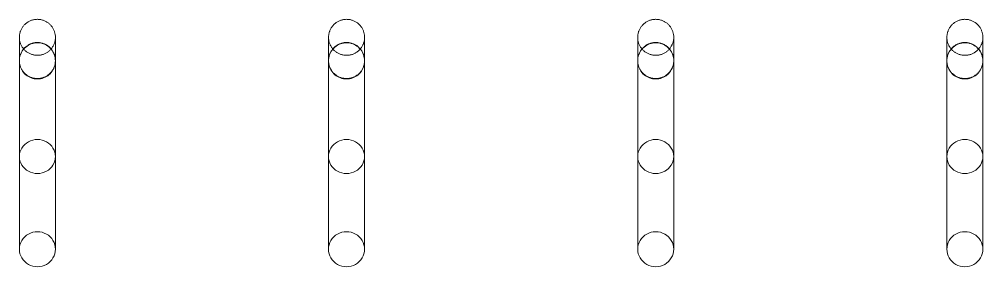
# Model space of a CAD drawing. Header units: millimetres. Extents: x -32954 to 151739, y -65671 to 56243.
# Drawn here: x -7829.8 to -7669.2, y -451.1 to -409.9 of the extents above; entities that cross this region are included whole.
import ezdxf

# ---------------------------------------------------------------- set-up
doc = ezdxf.new("R2010")
doc.units = ezdxf.units.MM
doc.layers.add('M-EQPM', color=7, linetype='Continuous', lineweight=9)

# ---------------------------------------------------------------- blocks, each defined once
blk = doc.blocks.new('М90_Вешалка гардеробная - М90_2_Вешалка гардеробная 38 крючков-8001155-О_ТХ_01')
at = {"layer": 'M-EQPM'}
for p, q in [((694.57, -56.17), (694.57, -58.45)), ((700.57, -58.45), (700.57, -56.17)), ((746.05, -56.17), (746.05, -58.45)), ((752.05, -58.45), (752.05, -56.17)), ((797.54, -56.17), (797.54, -58.45)), ((803.54, -58.45), (803.54, -56.17)), ((849.03, -56.17), (849.03, -58.45)), ((855.03, -58.45), (855.03, -56.17))]:
    blk.add_line(p, q, dxfattribs=at)
at = {"layer": 'M-EQPM', "flags": 128}
for points in [[(694.57, -23.16), (694.57, -23.04), (694.58, -22.92), (694.59, -22.8), (694.61, -22.69), (694.63, -22.57), (694.65, -22.45), (694.68, -22.33), (694.72, -22.22), (694.76, -22.11), (694.8, -22), (694.85, -21.89), (694.91, -21.78), (694.96, -21.67), (695.03, -21.57), (695.09, -21.47), (695.16, -21.37), (695.23, -21.28), (695.31, -21.19), (695.39, -21.1), (695.48, -21.01), (695.57, -20.93), (695.66, -20.85), (695.75, -20.78), (695.85, -20.71), (695.95, -20.64), (696.05, -20.58), (696.15, -20.52), (696.26, -20.46), (696.37, -20.41), (696.48, -20.37), (696.59, -20.33), (696.71, -20.29), (696.82, -20.26), (696.94, -20.23), (697.06, -20.21), (697.18, -20.19), (697.3, -20.18), (697.42, -20.17), (697.54, -20.16), (697.57, -20.16)], [(697.57, -20.16), (697.69, -20.17), (697.81, -20.17), (697.93, -20.19), (698.05, -20.2), (698.16, -20.22), (698.28, -20.25), (698.4, -20.28), (698.51, -20.32), (698.62, -20.36), (698.74, -20.4), (698.85, -20.45), (698.95, -20.5), (699.06, -20.56), (699.16, -20.62), (699.26, -20.69), (699.36, -20.76), (699.45, -20.83), (699.55, -20.91), (699.63, -20.99), (699.72, -21.07), (699.8, -21.16), (699.88, -21.25), (699.95, -21.35), (700.03, -21.44), (700.09, -21.54), (700.15, -21.65), (700.21, -21.75), (700.27, -21.86), (700.32, -21.97), (700.36, -22.08), (700.4, -22.19), (700.44, -22.3), (700.47, -22.42), (700.5, -22.54), (700.52, -22.65), (700.54, -22.77), (700.56, -22.89), (700.56, -23.01), (700.57, -23.13), (700.57, -23.16)], [(746.05, -23.16), (746.06, -23.04), (746.06, -22.92), (746.08, -22.8), (746.09, -22.69), (746.11, -22.57), (746.14, -22.45), (746.17, -22.33), (746.21, -22.22), (746.25, -22.11), (746.29, -22), (746.34, -21.89), (746.39, -21.78), (746.45, -21.67), (746.51, -21.57), (746.58, -21.47), (746.65, -21.37), (746.72, -21.28), (746.8, -21.19), (746.88, -21.1), (746.96, -21.01), (747.05, -20.93), (747.14, -20.85), (747.24, -20.78), (747.33, -20.71), (747.43, -20.64), (747.54, -20.58), (747.64, -20.52), (747.75, -20.46), (747.86, -20.41), (747.97, -20.37), (748.08, -20.33), (748.19, -20.29), (748.31, -20.26), (748.43, -20.23), (748.54, -20.21), (748.66, -20.19), (748.78, -20.18), (748.9, -20.17), (749.02, -20.16), (749.05, -20.16)], [(749.05, -20.16), (749.17, -20.17), (749.29, -20.17), (749.41, -20.19), (749.53, -20.2), (749.65, -20.22), (749.77, -20.25), (749.88, -20.28), (750, -20.32), (750.11, -20.36), (750.22, -20.4), (750.33, -20.45), (750.44, -20.5), (750.54, -20.56), (750.65, -20.62), (750.75, -20.69), (750.85, -20.76), (750.94, -20.83), (751.03, -20.91), (751.12, -20.99), (751.21, -21.07), (751.29, -21.16), (751.37, -21.25), (751.44, -21.35), (751.51, -21.44), (751.58, -21.54), (751.64, -21.65), (751.7, -21.75), (751.75, -21.86), (751.8, -21.97), (751.85, -22.08), (751.89, -22.19), (751.93, -22.3), (751.96, -22.42), (751.99, -22.54), (752.01, -22.65), (752.03, -22.77), (752.04, -22.89), (752.05, -23.01), (752.05, -23.13), (752.05, -23.16)], [(797.54, -23.16), (797.54, -23.04), (797.55, -22.92), (797.56, -22.8), (797.58, -22.69), (797.6, -22.57), (797.63, -22.45), (797.66, -22.33), (797.69, -22.22), (797.73, -22.11), (797.78, -22), (797.83, -21.89), (797.88, -21.78), (797.94, -21.67), (798, -21.57), (798.06, -21.47), (798.13, -21.37), (798.21, -21.28), (798.29, -21.19), (798.37, -21.1), (798.45, -21.01), (798.54, -20.93), (798.63, -20.85), (798.72, -20.78), (798.82, -20.71), (798.92, -20.64), (799.02, -20.58), (799.13, -20.52), (799.23, -20.46), (799.34, -20.41), (799.45, -20.37), (799.57, -20.33), (799.68, -20.29), (799.8, -20.26), (799.91, -20.23), (800.03, -20.21), (800.15, -20.19), (800.27, -20.18), (800.39, -20.17), (800.51, -20.16), (800.54, -20.16)], [(800.54, -20.16), (800.66, -20.17), (800.78, -20.17), (800.9, -20.19), (801.02, -20.2), (801.14, -20.22), (801.25, -20.25), (801.37, -20.28), (801.48, -20.32), (801.6, -20.36), (801.71, -20.4), (801.82, -20.45), (801.93, -20.5), (802.03, -20.56), (802.13, -20.62), (802.23, -20.69), (802.33, -20.76), (802.43, -20.83), (802.52, -20.91), (802.61, -20.99), (802.69, -21.07), (802.77, -21.16), (802.85, -21.25), (802.93, -21.35), (803, -21.44), (803.06, -21.54), (803.13, -21.65), (803.19, -21.75), (803.24, -21.86), (803.29, -21.97), (803.34, -22.08), (803.38, -22.19), (803.41, -22.3), (803.45, -22.42), (803.47, -22.54), (803.5, -22.65), (803.51, -22.77), (803.53, -22.89), (803.54, -23.01), (803.54, -23.13), (803.54, -23.16)], [(849.03, -23.16), (849.03, -23.04), (849.04, -22.92), (849.05, -22.8), (849.07, -22.69), (849.09, -22.57), (849.11, -22.45), (849.14, -22.33), (849.18, -22.22), (849.22, -22.11), (849.26, -22), (849.31, -21.89), (849.37, -21.78), (849.42, -21.67), (849.49, -21.57), (849.55, -21.47), (849.62, -21.37), (849.69, -21.28), (849.77, -21.19), (849.85, -21.1), (849.94, -21.01), (850.02, -20.93), (850.12, -20.85), (850.21, -20.78), (850.31, -20.71), (850.41, -20.64), (850.51, -20.58), (850.61, -20.52), (850.72, -20.46), (850.83, -20.41), (850.94, -20.37), (851.05, -20.33), (851.17, -20.29), (851.28, -20.26), (851.4, -20.23), (851.52, -20.21), (851.64, -20.19), (851.76, -20.18), (851.87, -20.17), (851.99, -20.16), (852.03, -20.16)], [(852.03, -20.16), (852.15, -20.17), (852.27, -20.17), (852.39, -20.19), (852.5, -20.2), (852.62, -20.22), (852.74, -20.25), (852.86, -20.28), (852.97, -20.32), (853.08, -20.36), (853.2, -20.4), (853.3, -20.45), (853.41, -20.5), (853.52, -20.56), (853.62, -20.62), (853.72, -20.69), (853.82, -20.76), (853.91, -20.83), (854.01, -20.91), (854.09, -20.99), (854.18, -21.07), (854.26, -21.16), (854.34, -21.25), (854.41, -21.35), (854.48, -21.44), (854.55, -21.54), (854.61, -21.65), (854.67, -21.75), (854.73, -21.86), (854.78, -21.97), (854.82, -22.08), (854.86, -22.19), (854.9, -22.3), (854.93, -22.42), (854.96, -22.54), (854.98, -22.65), (855, -22.77), (855.01, -22.89), (855.02, -23.01), (855.03, -23.13), (855.03, -23.16)], [(697.57, -26.16), (697.45, -26.16), (697.33, -26.15), (697.21, -26.14), (697.09, -26.13), (696.97, -26.1), (696.85, -26.08), (696.74, -26.05), (696.62, -26.01), (696.51, -25.97), (696.4, -25.93), (696.29, -25.88), (696.18, -25.82), (696.08, -25.77), (695.97, -25.71), (695.87, -25.64), (695.78, -25.57), (695.68, -25.5), (695.59, -25.42), (695.5, -25.34), (695.42, -25.25), (695.33, -25.17), (695.26, -25.08), (695.18, -24.98), (695.11, -24.88), (695.04, -24.78), (694.98, -24.68), (694.92, -24.58), (694.87, -24.47), (694.82, -24.36), (694.77, -24.25), (694.73, -24.14), (694.69, -24.02), (694.66, -23.91), (694.63, -23.79), (694.61, -23.67), (694.59, -23.56), (694.58, -23.44), (694.57, -23.32), (694.57, -23.2), (694.57, -23.16)], [(694.57, -27.08), (694.57, -25.27), (694.57, -24.01), (694.57, -23.32), (694.57, -23.16)], [(694.57, -23.16), (694.57, -23.44), (694.57, -24.29), (694.57, -25.69), (694.57, -27.64), (694.57, -30.15), (694.57, -33.21), (694.57, -36.82), (694.57, -40.96), (694.57, -43.01)], [(694.57, -27.02), (694.57, -26.9), (694.58, -26.79), (694.59, -26.67), (694.61, -26.55), (694.63, -26.43), (694.65, -26.31), (694.68, -26.2), (694.72, -26.08), (694.76, -25.97), (694.8, -25.86), (694.85, -25.75), (694.91, -25.64), (694.96, -25.53), (695.03, -25.43), (695.09, -25.33), (695.16, -25.23), (695.23, -25.14), (695.31, -25.05), (695.39, -24.96), (695.48, -24.87), (695.57, -24.79), (695.66, -24.71), (695.75, -24.64), (695.85, -24.57), (695.95, -24.5), (696.05, -24.44), (696.15, -24.38), (696.26, -24.32), (696.37, -24.27), (696.48, -24.23), (696.59, -24.19), (696.71, -24.15), (696.82, -24.12), (696.94, -24.09), (697.06, -24.07), (697.18, -24.05), (697.3, -24.04), (697.42, -24.03), (697.54, -24.03), (697.57, -24.02)], [(700.57, -23.16), (700.57, -23.28), (700.56, -23.4), (700.55, -23.52), (700.53, -23.64), (700.51, -23.76), (700.48, -23.88), (700.45, -23.99), (700.42, -24.11), (700.38, -24.22), (700.33, -24.33), (700.28, -24.44), (700.23, -24.55), (700.17, -24.65), (700.11, -24.76), (700.04, -24.86), (699.97, -24.96), (699.9, -25.05), (699.82, -25.14), (699.74, -25.23), (699.66, -25.32), (699.57, -25.4), (699.48, -25.48), (699.39, -25.55), (699.29, -25.62), (699.19, -25.69), (699.09, -25.75), (698.98, -25.81), (698.87, -25.86), (698.77, -25.91), (698.65, -25.96), (698.54, -26), (698.43, -26.04), (698.31, -26.07), (698.2, -26.1), (698.08, -26.12), (697.96, -26.14), (697.84, -26.15), (697.72, -26.16), (697.6, -26.16), (697.57, -26.16)], [(697.57, -24.02), (697.69, -24.03), (697.81, -24.03), (697.93, -24.05), (698.05, -24.06), (698.16, -24.08), (698.28, -24.11), (698.4, -24.14), (698.51, -24.18), (698.62, -24.22), (698.74, -24.26), (698.85, -24.31), (698.95, -24.36), (699.06, -24.42), (699.16, -24.48), (699.26, -24.55), (699.36, -24.62), (699.45, -24.69), (699.55, -24.77), (699.63, -24.85), (699.72, -24.93), (699.8, -25.02), (699.88, -25.11), (699.95, -25.21), (700.03, -25.3), (700.09, -25.4), (700.15, -25.51), (700.21, -25.61), (700.27, -25.72), (700.32, -25.83), (700.36, -25.94), (700.4, -26.05), (700.44, -26.16), (700.47, -26.28), (700.5, -26.4), (700.52, -26.52), (700.54, -26.63), (700.56, -26.75), (700.56, -26.87), (700.57, -26.99), (700.57, -27.02)], [(700.57, -43.01), (700.57, -38.62), (700.57, -34.77), (700.57, -31.47), (700.57, -28.71), (700.57, -26.5), (700.57, -24.85), (700.57, -23.75), (700.57, -23.22), (700.57, -23.16)], [(700.57, -23.16), (700.57, -23.44), (700.57, -24.29), (700.57, -25.69), (700.57, -27.08)], [(749.05, -26.16), (748.93, -26.16), (748.81, -26.15), (748.69, -26.14), (748.58, -26.13), (748.46, -26.1), (748.34, -26.08), (748.22, -26.05), (748.11, -26.01), (748, -25.97), (747.89, -25.93), (747.78, -25.88), (747.67, -25.82), (747.56, -25.77), (747.46, -25.71), (747.36, -25.64), (747.26, -25.57), (747.17, -25.5), (747.08, -25.42), (746.99, -25.34), (746.9, -25.25), (746.82, -25.17), (746.74, -25.08), (746.67, -24.98), (746.6, -24.88), (746.53, -24.78), (746.47, -24.68), (746.41, -24.58), (746.35, -24.47), (746.3, -24.36), (746.26, -24.25), (746.22, -24.14), (746.18, -24.02), (746.15, -23.91), (746.12, -23.79), (746.1, -23.67), (746.08, -23.56), (746.07, -23.44), (746.06, -23.32), (746.05, -23.2), (746.05, -23.16)], [(746.05, -27.08), (746.05, -25.27), (746.05, -24.01), (746.05, -23.32), (746.05, -23.16)], [(746.05, -23.16), (746.05, -23.44), (746.05, -24.29), (746.05, -25.69), (746.05, -27.64), (746.05, -30.15), (746.05, -33.21), (746.05, -36.82), (746.05, -40.96), (746.05, -43.01)], [(746.05, -27.02), (746.06, -26.9), (746.06, -26.79), (746.08, -26.67), (746.09, -26.55), (746.11, -26.43), (746.14, -26.31), (746.17, -26.2), (746.21, -26.08), (746.25, -25.97), (746.29, -25.86), (746.34, -25.75), (746.39, -25.64), (746.45, -25.53), (746.51, -25.43), (746.58, -25.33), (746.65, -25.23), (746.72, -25.14), (746.8, -25.05), (746.88, -24.96), (746.96, -24.87), (747.05, -24.79), (747.14, -24.71), (747.24, -24.64), (747.33, -24.57), (747.43, -24.5), (747.54, -24.44), (747.64, -24.38), (747.75, -24.32), (747.86, -24.27), (747.97, -24.23), (748.08, -24.19), (748.19, -24.15), (748.31, -24.12), (748.43, -24.09), (748.54, -24.07), (748.66, -24.05), (748.78, -24.04), (748.9, -24.03), (749.02, -24.03), (749.05, -24.02)], [(752.05, -23.16), (752.05, -23.28), (752.04, -23.4), (752.03, -23.52), (752.02, -23.64), (751.99, -23.76), (751.97, -23.88), (751.94, -23.99), (751.9, -24.11), (751.86, -24.22), (751.82, -24.33), (751.77, -24.44), (751.72, -24.55), (751.66, -24.65), (751.6, -24.76), (751.53, -24.86), (751.46, -24.96), (751.39, -25.05), (751.31, -25.14), (751.23, -25.23), (751.14, -25.32), (751.06, -25.4), (750.97, -25.48), (750.87, -25.55), (750.77, -25.62), (750.67, -25.69), (750.57, -25.75), (750.47, -25.81), (750.36, -25.86), (750.25, -25.91), (750.14, -25.96), (750.03, -26), (749.91, -26.04), (749.8, -26.07), (749.68, -26.1), (749.56, -26.12), (749.45, -26.14), (749.33, -26.15), (749.21, -26.16), (749.09, -26.16), (749.05, -26.16)], [(749.05, -24.02), (749.17, -24.03), (749.29, -24.03), (749.41, -24.05), (749.53, -24.06), (749.65, -24.08), (749.77, -24.11), (749.88, -24.14), (750, -24.18), (750.11, -24.22), (750.22, -24.26), (750.33, -24.31), (750.44, -24.36), (750.54, -24.42), (750.65, -24.48), (750.75, -24.55), (750.85, -24.62), (750.94, -24.69), (751.03, -24.77), (751.12, -24.85), (751.21, -24.93), (751.29, -25.02), (751.37, -25.11), (751.44, -25.21), (751.51, -25.3), (751.58, -25.4), (751.64, -25.51), (751.7, -25.61), (751.75, -25.72), (751.8, -25.83), (751.85, -25.94), (751.89, -26.05), (751.93, -26.16), (751.96, -26.28), (751.99, -26.4), (752.01, -26.52), (752.03, -26.63), (752.04, -26.75), (752.05, -26.87), (752.05, -26.99), (752.05, -27.02)], [(752.05, -43.01), (752.05, -38.62), (752.05, -34.77), (752.05, -31.47), (752.05, -28.71), (752.05, -26.5), (752.05, -24.85), (752.05, -23.75), (752.05, -23.22), (752.05, -23.16)], [(752.05, -23.16), (752.05, -23.44), (752.05, -24.29), (752.05, -25.69), (752.05, -27.08)], [(800.54, -26.16), (800.42, -26.16), (800.3, -26.15), (800.18, -26.14), (800.06, -26.13), (799.94, -26.1), (799.83, -26.08), (799.71, -26.05), (799.6, -26.01), (799.48, -25.97), (799.37, -25.93), (799.26, -25.88), (799.16, -25.82), (799.05, -25.77), (798.95, -25.71), (798.85, -25.64), (798.75, -25.57), (798.65, -25.5), (798.56, -25.42), (798.47, -25.34), (798.39, -25.25), (798.31, -25.17), (798.23, -25.08), (798.15, -24.98), (798.08, -24.88), (798.02, -24.78), (797.95, -24.68), (797.89, -24.58), (797.84, -24.47), (797.79, -24.36), (797.74, -24.25), (797.7, -24.14), (797.67, -24.02), (797.63, -23.91), (797.61, -23.79), (797.58, -23.67), (797.57, -23.56), (797.55, -23.44), (797.54, -23.32), (797.54, -23.2), (797.54, -23.16)], [(797.54, -27.08), (797.54, -25.27), (797.54, -24.01), (797.54, -23.32), (797.54, -23.16)], [(797.54, -23.16), (797.54, -23.44), (797.54, -24.29), (797.54, -25.69), (797.54, -27.64), (797.54, -30.15), (797.54, -33.21), (797.54, -36.82), (797.54, -40.96), (797.54, -43.01)], [(797.54, -27.02), (797.54, -26.9), (797.55, -26.79), (797.56, -26.67), (797.58, -26.55), (797.6, -26.43), (797.63, -26.31), (797.66, -26.2), (797.69, -26.08), (797.73, -25.97), (797.78, -25.86), (797.83, -25.75), (797.88, -25.64), (797.94, -25.53), (798, -25.43), (798.06, -25.33), (798.13, -25.23), (798.21, -25.14), (798.29, -25.05), (798.37, -24.96), (798.45, -24.87), (798.54, -24.79), (798.63, -24.71), (798.72, -24.64), (798.82, -24.57), (798.92, -24.5), (799.02, -24.44), (799.13, -24.38), (799.23, -24.32), (799.34, -24.27), (799.45, -24.23), (799.57, -24.19), (799.68, -24.15), (799.8, -24.12), (799.91, -24.09), (800.03, -24.07), (800.15, -24.05), (800.27, -24.04), (800.39, -24.03), (800.51, -24.03), (800.54, -24.02)], [(803.54, -23.16), (803.54, -23.28), (803.53, -23.4), (803.52, -23.52), (803.5, -23.64), (803.48, -23.76), (803.45, -23.88), (803.42, -23.99), (803.39, -24.11), (803.35, -24.22), (803.3, -24.33), (803.25, -24.44), (803.2, -24.55), (803.14, -24.65), (803.08, -24.76), (803.02, -24.86), (802.95, -24.96), (802.87, -25.05), (802.8, -25.14), (802.72, -25.23), (802.63, -25.32), (802.54, -25.4), (802.45, -25.48), (802.36, -25.55), (802.26, -25.62), (802.16, -25.69), (802.06, -25.75), (801.95, -25.81), (801.85, -25.86), (801.74, -25.91), (801.63, -25.96), (801.51, -26), (801.4, -26.04), (801.29, -26.07), (801.17, -26.1), (801.05, -26.12), (800.93, -26.14), (800.81, -26.15), (800.69, -26.16), (800.57, -26.16), (800.54, -26.16)], [(800.54, -24.02), (800.66, -24.03), (800.78, -24.03), (800.9, -24.05), (801.02, -24.06), (801.14, -24.08), (801.25, -24.11), (801.37, -24.14), (801.48, -24.18), (801.6, -24.22), (801.71, -24.26), (801.82, -24.31), (801.93, -24.36), (802.03, -24.42), (802.13, -24.48), (802.23, -24.55), (802.33, -24.62), (802.43, -24.69), (802.52, -24.77), (802.61, -24.85), (802.69, -24.93), (802.77, -25.02), (802.85, -25.11), (802.93, -25.21), (803, -25.3), (803.06, -25.4), (803.13, -25.51), (803.19, -25.61), (803.24, -25.72), (803.29, -25.83), (803.34, -25.94), (803.38, -26.05), (803.41, -26.16), (803.45, -26.28), (803.47, -26.4), (803.5, -26.52), (803.51, -26.63), (803.53, -26.75), (803.54, -26.87), (803.54, -26.99), (803.54, -27.02)], [(803.54, -43.01), (803.54, -38.62), (803.54, -34.77), (803.54, -31.47), (803.54, -28.71), (803.54, -26.5), (803.54, -24.85), (803.54, -23.75), (803.54, -23.22), (803.54, -23.16)], [(803.54, -23.16), (803.54, -23.44), (803.54, -24.29), (803.54, -25.69), (803.54, -27.08)], [(852.03, -26.16), (851.91, -26.16), (851.79, -26.15), (851.67, -26.14), (851.55, -26.13), (851.43, -26.1), (851.31, -26.08), (851.2, -26.05), (851.08, -26.01), (850.97, -25.97), (850.86, -25.93), (850.75, -25.88), (850.64, -25.82), (850.54, -25.77), (850.43, -25.71), (850.33, -25.64), (850.24, -25.57), (850.14, -25.5), (850.05, -25.42), (849.96, -25.34), (849.87, -25.25), (849.79, -25.17), (849.71, -25.08), (849.64, -24.98), (849.57, -24.88), (849.5, -24.78), (849.44, -24.68), (849.38, -24.58), (849.33, -24.47), (849.28, -24.36), (849.23, -24.25), (849.19, -24.14), (849.15, -24.02), (849.12, -23.91), (849.09, -23.79), (849.07, -23.67), (849.05, -23.56), (849.04, -23.44), (849.03, -23.32), (849.03, -23.2), (849.03, -23.16)], [(849.03, -27.08), (849.03, -25.27), (849.03, -24.01), (849.03, -23.32), (849.03, -23.16)], [(849.03, -23.16), (849.03, -23.44), (849.03, -24.29), (849.03, -25.69), (849.03, -27.64), (849.03, -30.15), (849.03, -33.21), (849.03, -36.82), (849.03, -40.96), (849.03, -43.01)], [(849.03, -27.02), (849.03, -26.9), (849.04, -26.79), (849.05, -26.67), (849.07, -26.55), (849.09, -26.43), (849.11, -26.31), (849.14, -26.2), (849.18, -26.08), (849.22, -25.97), (849.26, -25.86), (849.31, -25.75), (849.37, -25.64), (849.42, -25.53), (849.49, -25.43), (849.55, -25.33), (849.62, -25.23), (849.69, -25.14), (849.77, -25.05), (849.85, -24.96), (849.94, -24.87), (850.02, -24.79), (850.12, -24.71), (850.21, -24.64), (850.31, -24.57), (850.41, -24.5), (850.51, -24.44), (850.61, -24.38), (850.72, -24.32), (850.83, -24.27), (850.94, -24.23), (851.05, -24.19), (851.17, -24.15), (851.28, -24.12), (851.4, -24.09), (851.52, -24.07), (851.64, -24.05), (851.76, -24.04), (851.87, -24.03), (851.99, -24.03), (852.03, -24.02)], [(855.03, -23.16), (855.02, -23.28), (855.02, -23.4), (855.01, -23.52), (854.99, -23.64), (854.97, -23.76), (854.94, -23.88), (854.91, -23.99), (854.87, -24.11), (854.83, -24.22), (854.79, -24.33), (854.74, -24.44), (854.69, -24.55), (854.63, -24.65), (854.57, -24.76), (854.5, -24.86), (854.43, -24.96), (854.36, -25.05), (854.28, -25.14), (854.2, -25.23), (854.12, -25.32), (854.03, -25.4), (853.94, -25.48), (853.84, -25.55), (853.75, -25.62), (853.65, -25.69), (853.55, -25.75), (853.44, -25.81), (853.33, -25.86), (853.23, -25.91), (853.11, -25.96), (853, -26), (852.89, -26.04), (852.77, -26.07), (852.65, -26.1), (852.54, -26.12), (852.42, -26.14), (852.3, -26.15), (852.18, -26.16), (852.06, -26.16), (852.03, -26.16)], [(852.03, -24.02), (852.15, -24.03), (852.27, -24.03), (852.39, -24.05), (852.5, -24.06), (852.62, -24.08), (852.74, -24.11), (852.86, -24.14), (852.97, -24.18), (853.08, -24.22), (853.2, -24.26), (853.3, -24.31), (853.41, -24.36), (853.52, -24.42), (853.62, -24.48), (853.72, -24.55), (853.82, -24.62), (853.91, -24.69), (854.01, -24.77), (854.09, -24.85), (854.18, -24.93), (854.26, -25.02), (854.34, -25.11), (854.41, -25.21), (854.48, -25.3), (854.55, -25.4), (854.61, -25.51), (854.67, -25.61), (854.73, -25.72), (854.78, -25.83), (854.82, -25.94), (854.86, -26.05), (854.9, -26.16), (854.93, -26.28), (854.96, -26.4), (854.98, -26.52), (855, -26.63), (855.01, -26.75), (855.02, -26.87), (855.03, -26.99), (855.03, -27.02)], [(855.03, -43.01), (855.03, -38.62), (855.03, -34.77), (855.03, -31.47), (855.03, -28.71), (855.03, -26.5), (855.03, -24.85), (855.03, -23.75), (855.03, -23.22), (855.03, -23.16)], [(855.03, -23.16), (855.03, -23.44), (855.03, -24.29), (855.03, -25.69), (855.03, -27.08)], [(697.57, -30.02), (697.45, -30.02), (697.33, -30.02), (697.21, -30), (697.09, -29.99), (696.97, -29.97), (696.85, -29.94), (696.74, -29.91), (696.62, -29.87), (696.51, -29.83), (696.4, -29.79), (696.29, -29.74), (696.18, -29.69), (696.08, -29.63), (695.97, -29.57), (695.87, -29.5), (695.78, -29.43), (695.68, -29.36), (695.59, -29.28), (695.5, -29.2), (695.42, -29.12), (695.33, -29.03), (695.26, -28.94), (695.18, -28.84), (695.11, -28.75), (695.04, -28.65), (694.98, -28.54), (694.92, -28.44), (694.87, -28.33), (694.82, -28.22), (694.77, -28.11), (694.73, -28), (694.69, -27.89), (694.66, -27.77), (694.63, -27.65), (694.61, -27.53), (694.59, -27.42), (694.58, -27.3), (694.57, -27.18), (694.57, -27.06), (694.57, -27.02)], [(694.57, -56.17), (694.57, -56.02), (694.57, -55.86), (694.57, -55.66), (694.57, -55.45), (694.57, -55.22), (694.57, -54.96), (694.57, -54.68), (694.57, -54.38), (694.57, -54.06), (694.57, -53.73), (694.57, -53.37), (694.57, -52.99), (694.57, -52.6), (694.57, -52.19), (694.57, -51.76), (694.57, -51.32), (694.57, -50.86), (694.57, -50.38), (694.57, -49.9), (694.57, -49.4), (694.57, -48.88), (694.57, -48.36), (694.57, -47.83), (694.57, -47.28), (694.57, -46.73), (694.57, -46.17), (694.57, -45.6), (694.57, -45.03), (694.57, -44.45), (694.57, -43.87), (694.57, -43.28), (694.57, -42.69), (694.57, -42.1), (694.57, -41.51), (694.57, -40.92), (694.57, -40.33), (694.57, -39.75), (694.57, -39.16), (694.57, -38.58), (694.57, -38.01), (694.57, -37.44), (694.57, -36.88), (694.57, -36.33), (694.57, -35.79), (694.57, -35.25), (694.57, -34.73), (694.57, -34.21), (694.57, -33.71), (694.57, -33.22), (694.57, -32.75), (694.57, -32.29), (694.57, -31.85), (694.57, -31.42), (694.57, -31.01), (694.57, -30.61), (694.57, -30.23), (694.57, -29.88), (694.57, -29.54), (694.57, -29.22), (694.57, -28.92), (694.57, -28.64), (694.57, -28.38), (694.57, -28.14), (694.57, -27.93), (694.57, -27.74), (694.57, -27.57), (694.57, -27.42), (694.57, -27.3), (694.57, -27.19), (694.57, -27.12), (694.57, -27.06), (694.57, -27.03), (694.57, -27.02)], [(694.57, -27.02), (694.57, -27.04), (694.57, -27.07), (694.57, -27.08)], [(700.57, -27.02), (700.57, -27.14), (700.56, -27.26), (700.55, -27.38), (700.53, -27.5), (700.51, -27.62), (700.48, -27.74), (700.45, -27.85), (700.42, -27.97), (700.38, -28.08), (700.33, -28.19), (700.28, -28.3), (700.23, -28.41), (700.17, -28.52), (700.11, -28.62), (700.04, -28.72), (699.97, -28.82), (699.9, -28.91), (699.82, -29), (699.74, -29.09), (699.66, -29.18), (699.57, -29.26), (699.48, -29.34), (699.39, -29.41), (699.29, -29.48), (699.19, -29.55), (699.09, -29.61), (698.98, -29.67), (698.87, -29.73), (698.77, -29.78), (698.65, -29.82), (698.54, -29.86), (698.43, -29.9), (698.31, -29.93), (698.2, -29.96), (698.08, -29.98), (697.96, -30), (697.84, -30.01), (697.72, -30.02), (697.6, -30.02), (697.57, -30.02)], [(700.57, -27.02), (700.57, -27.04), (700.57, -27.07), (700.57, -27.13), (700.57, -27.21), (700.57, -27.32), (700.57, -27.45), (700.57, -27.6), (700.57, -27.77), (700.57, -27.97), (700.57, -28.19), (700.57, -28.43), (700.57, -28.69), (700.57, -28.98), (700.57, -29.28), (700.57, -29.6), (700.57, -29.95), (700.57, -30.31), (700.57, -30.69), (700.57, -31.09), (700.57, -31.5), (700.57, -31.94), (700.57, -32.38), (700.57, -32.85), (700.57, -33.32), (700.57, -33.81), (700.57, -34.32), (700.57, -34.83), (700.57, -35.36), (700.57, -35.89), (700.57, -36.44), (700.57, -37), (700.57, -37.56), (700.57, -38.13), (700.57, -38.7), (700.57, -39.28), (700.57, -39.87), (700.57, -40.45), (700.57, -41.04), (700.57, -41.63), (700.57, -42.22), (700.57, -42.81), (700.57, -43.4), (700.57, -43.99), (700.57, -44.57), (700.57, -45.15), (700.57, -45.72), (700.57, -46.28), (700.57, -46.84), (700.57, -47.39), (700.57, -47.94), (700.57, -48.47), (700.57, -48.99), (700.57, -49.5), (700.57, -50), (700.57, -50.48), (700.57, -50.95), (700.57, -51.41), (700.57, -51.85), (700.57, -52.27), (700.57, -52.68), (700.57, -53.07), (700.57, -53.44), (700.57, -53.8), (700.57, -54.13), (700.57, -54.44), (700.57, -54.74), (700.57, -55.01), (700.57, -55.26), (700.57, -55.5), (700.57, -55.7), (700.57, -55.89), (700.57, -56.06), (700.57, -56.17)], [(700.57, -27.08), (700.57, -27.04), (700.57, -27.03)], [(749.05, -30.02), (748.93, -30.02), (748.81, -30.02), (748.69, -30), (748.58, -29.99), (748.46, -29.97), (748.34, -29.94), (748.22, -29.91), (748.11, -29.87), (748, -29.83), (747.89, -29.79), (747.78, -29.74), (747.67, -29.69), (747.56, -29.63), (747.46, -29.57), (747.36, -29.5), (747.26, -29.43), (747.17, -29.36), (747.08, -29.28), (746.99, -29.2), (746.9, -29.12), (746.82, -29.03), (746.74, -28.94), (746.67, -28.84), (746.6, -28.75), (746.53, -28.65), (746.47, -28.54), (746.41, -28.44), (746.35, -28.33), (746.3, -28.22), (746.26, -28.11), (746.22, -28), (746.18, -27.89), (746.15, -27.77), (746.12, -27.65), (746.1, -27.53), (746.08, -27.42), (746.07, -27.3), (746.06, -27.18), (746.05, -27.06), (746.05, -27.02)], [(746.05, -56.17), (746.05, -56.02), (746.05, -55.86), (746.05, -55.66), (746.05, -55.45), (746.05, -55.22), (746.05, -54.96), (746.05, -54.68), (746.05, -54.38), (746.05, -54.06), (746.05, -53.73), (746.05, -53.37), (746.05, -52.99), (746.05, -52.6), (746.05, -52.19), (746.05, -51.76), (746.05, -51.32), (746.05, -50.86), (746.05, -50.38), (746.05, -49.9), (746.05, -49.4), (746.05, -48.88), (746.05, -48.36), (746.05, -47.83), (746.05, -47.28), (746.05, -46.73), (746.05, -46.17), (746.05, -45.6), (746.05, -45.03), (746.05, -44.45), (746.05, -43.87), (746.05, -43.28), (746.05, -42.69), (746.05, -42.1), (746.05, -41.51), (746.05, -40.92), (746.05, -40.33), (746.05, -39.75), (746.05, -39.16), (746.05, -38.58), (746.05, -38.01), (746.05, -37.44), (746.05, -36.88), (746.05, -36.33), (746.05, -35.79), (746.05, -35.25), (746.05, -34.73), (746.05, -34.21), (746.05, -33.71), (746.05, -33.22), (746.05, -32.75), (746.05, -32.29), (746.05, -31.85), (746.05, -31.42), (746.05, -31.01), (746.05, -30.61), (746.05, -30.23), (746.05, -29.88), (746.05, -29.54), (746.05, -29.22), (746.05, -28.92), (746.05, -28.64), (746.05, -28.38), (746.05, -28.14), (746.05, -27.93), (746.05, -27.74), (746.05, -27.57), (746.05, -27.42), (746.05, -27.3), (746.05, -27.19), (746.05, -27.12), (746.05, -27.06), (746.05, -27.03), (746.05, -27.02)], [(746.05, -27.02), (746.05, -27.04), (746.05, -27.07), (746.05, -27.08)], [(752.05, -27.02), (752.05, -27.14), (752.04, -27.26), (752.03, -27.38), (752.02, -27.5), (751.99, -27.62), (751.97, -27.74), (751.94, -27.85), (751.9, -27.97), (751.86, -28.08), (751.82, -28.19), (751.77, -28.3), (751.72, -28.41), (751.66, -28.52), (751.6, -28.62), (751.53, -28.72), (751.46, -28.82), (751.39, -28.91), (751.31, -29), (751.23, -29.09), (751.14, -29.18), (751.06, -29.26), (750.97, -29.34), (750.87, -29.41), (750.77, -29.48), (750.67, -29.55), (750.57, -29.61), (750.47, -29.67), (750.36, -29.73), (750.25, -29.78), (750.14, -29.82), (750.03, -29.86), (749.91, -29.9), (749.8, -29.93), (749.68, -29.96), (749.56, -29.98), (749.45, -30), (749.33, -30.01), (749.21, -30.02), (749.09, -30.02), (749.05, -30.02)], [(752.05, -27.02), (752.05, -27.04), (752.05, -27.07), (752.05, -27.13), (752.05, -27.21), (752.05, -27.32), (752.05, -27.45), (752.05, -27.6), (752.05, -27.77), (752.05, -27.97), (752.05, -28.19), (752.05, -28.43), (752.05, -28.69), (752.05, -28.98), (752.05, -29.28), (752.05, -29.6), (752.05, -29.95), (752.05, -30.31), (752.05, -30.69), (752.05, -31.09), (752.05, -31.5), (752.05, -31.94), (752.05, -32.38), (752.05, -32.85), (752.05, -33.32), (752.05, -33.81), (752.05, -34.32), (752.05, -34.83), (752.05, -35.36), (752.05, -35.89), (752.05, -36.44), (752.05, -37), (752.05, -37.56), (752.05, -38.13), (752.05, -38.7), (752.05, -39.28), (752.05, -39.87), (752.05, -40.45), (752.05, -41.04), (752.05, -41.63), (752.05, -42.22), (752.05, -42.81), (752.05, -43.4), (752.05, -43.99), (752.05, -44.57), (752.05, -45.15), (752.05, -45.72), (752.05, -46.28), (752.05, -46.84), (752.05, -47.39), (752.05, -47.94), (752.05, -48.47), (752.05, -48.99), (752.05, -49.5), (752.05, -50), (752.05, -50.48), (752.05, -50.95), (752.05, -51.41), (752.05, -51.85), (752.05, -52.27), (752.05, -52.68), (752.05, -53.07), (752.05, -53.44), (752.05, -53.8), (752.05, -54.13), (752.05, -54.44), (752.05, -54.74), (752.05, -55.01), (752.05, -55.26), (752.05, -55.5), (752.05, -55.7), (752.05, -55.89), (752.05, -56.06), (752.05, -56.17)], [(752.05, -27.08), (752.05, -27.04), (752.05, -27.03)], [(800.54, -30.02), (800.42, -30.02), (800.3, -30.02), (800.18, -30), (800.06, -29.99), (799.94, -29.97), (799.83, -29.94), (799.71, -29.91), (799.6, -29.87), (799.48, -29.83), (799.37, -29.79), (799.26, -29.74), (799.16, -29.69), (799.05, -29.63), (798.95, -29.57), (798.85, -29.5), (798.75, -29.43), (798.65, -29.36), (798.56, -29.28), (798.47, -29.2), (798.39, -29.12), (798.31, -29.03), (798.23, -28.94), (798.15, -28.84), (798.08, -28.75), (798.02, -28.65), (797.95, -28.54), (797.89, -28.44), (797.84, -28.33), (797.79, -28.22), (797.74, -28.11), (797.7, -28), (797.67, -27.89), (797.63, -27.77), (797.61, -27.65), (797.58, -27.53), (797.57, -27.42), (797.55, -27.3), (797.54, -27.18), (797.54, -27.06), (797.54, -27.02)], [(797.54, -56.17), (797.54, -56.02), (797.54, -55.86), (797.54, -55.66), (797.54, -55.45), (797.54, -55.22), (797.54, -54.96), (797.54, -54.68), (797.54, -54.38), (797.54, -54.06), (797.54, -53.73), (797.54, -53.37), (797.54, -52.99), (797.54, -52.6), (797.54, -52.19), (797.54, -51.76), (797.54, -51.32), (797.54, -50.86), (797.54, -50.38), (797.54, -49.9), (797.54, -49.4), (797.54, -48.88), (797.54, -48.36), (797.54, -47.83), (797.54, -47.28), (797.54, -46.73), (797.54, -46.17), (797.54, -45.6), (797.54, -45.03), (797.54, -44.45), (797.54, -43.87), (797.54, -43.28), (797.54, -42.69), (797.54, -42.1), (797.54, -41.51), (797.54, -40.92), (797.54, -40.33), (797.54, -39.75), (797.54, -39.16), (797.54, -38.58), (797.54, -38.01), (797.54, -37.44), (797.54, -36.88), (797.54, -36.33), (797.54, -35.79), (797.54, -35.25), (797.54, -34.73), (797.54, -34.21), (797.54, -33.71), (797.54, -33.22), (797.54, -32.75), (797.54, -32.29), (797.54, -31.85), (797.54, -31.42), (797.54, -31.01), (797.54, -30.61), (797.54, -30.23), (797.54, -29.88), (797.54, -29.54), (797.54, -29.22), (797.54, -28.92), (797.54, -28.64), (797.54, -28.38), (797.54, -28.14), (797.54, -27.93), (797.54, -27.74), (797.54, -27.57), (797.54, -27.42), (797.54, -27.3), (797.54, -27.19), (797.54, -27.12), (797.54, -27.06), (797.54, -27.03), (797.54, -27.02)], [(797.54, -27.02), (797.54, -27.04), (797.54, -27.07), (797.54, -27.08)], [(803.54, -27.02), (803.54, -27.14), (803.53, -27.26), (803.52, -27.38), (803.5, -27.5), (803.48, -27.62), (803.45, -27.74), (803.42, -27.85), (803.39, -27.97), (803.35, -28.08), (803.3, -28.19), (803.25, -28.3), (803.2, -28.41), (803.14, -28.52), (803.08, -28.62), (803.02, -28.72), (802.95, -28.82), (802.87, -28.91), (802.8, -29), (802.72, -29.09), (802.63, -29.18), (802.54, -29.26), (802.45, -29.34), (802.36, -29.41), (802.26, -29.48), (802.16, -29.55), (802.06, -29.61), (801.95, -29.67), (801.85, -29.73), (801.74, -29.78), (801.63, -29.82), (801.51, -29.86), (801.4, -29.9), (801.29, -29.93), (801.17, -29.96), (801.05, -29.98), (800.93, -30), (800.81, -30.01), (800.69, -30.02), (800.57, -30.02), (800.54, -30.02)], [(803.54, -27.02), (803.54, -27.04), (803.54, -27.07), (803.54, -27.13), (803.54, -27.21), (803.54, -27.32), (803.54, -27.45), (803.54, -27.6), (803.54, -27.77), (803.54, -27.97), (803.54, -28.19), (803.54, -28.43), (803.54, -28.69), (803.54, -28.98), (803.54, -29.28), (803.54, -29.6), (803.54, -29.95), (803.54, -30.31), (803.54, -30.69), (803.54, -31.09), (803.54, -31.5), (803.54, -31.94), (803.54, -32.38), (803.54, -32.85), (803.54, -33.32), (803.54, -33.81), (803.54, -34.32), (803.54, -34.83), (803.54, -35.36), (803.54, -35.89), (803.54, -36.44), (803.54, -37), (803.54, -37.56), (803.54, -38.13), (803.54, -38.7), (803.54, -39.28), (803.54, -39.87), (803.54, -40.45), (803.54, -41.04), (803.54, -41.63), (803.54, -42.22), (803.54, -42.81), (803.54, -43.4), (803.54, -43.99), (803.54, -44.57), (803.54, -45.15), (803.54, -45.72), (803.54, -46.28), (803.54, -46.84), (803.54, -47.39), (803.54, -47.94), (803.54, -48.47), (803.54, -48.99), (803.54, -49.5), (803.54, -50), (803.54, -50.48), (803.54, -50.95), (803.54, -51.41), (803.54, -51.85), (803.54, -52.27), (803.54, -52.68), (803.54, -53.07), (803.54, -53.44), (803.54, -53.8), (803.54, -54.13), (803.54, -54.44), (803.54, -54.74), (803.54, -55.01), (803.54, -55.26), (803.54, -55.5), (803.54, -55.7), (803.54, -55.89), (803.54, -56.06), (803.54, -56.17)], [(803.54, -27.08), (803.54, -27.04), (803.54, -27.03)], [(852.03, -30.02), (851.91, -30.02), (851.79, -30.02), (851.67, -30), (851.55, -29.99), (851.43, -29.97), (851.31, -29.94), (851.2, -29.91), (851.08, -29.87), (850.97, -29.83), (850.86, -29.79), (850.75, -29.74), (850.64, -29.69), (850.54, -29.63), (850.43, -29.57), (850.33, -29.5), (850.24, -29.43), (850.14, -29.36), (850.05, -29.28), (849.96, -29.2), (849.87, -29.12), (849.79, -29.03), (849.71, -28.94), (849.64, -28.84), (849.57, -28.75), (849.5, -28.65), (849.44, -28.54), (849.38, -28.44), (849.33, -28.33), (849.28, -28.22), (849.23, -28.11), (849.19, -28), (849.15, -27.89), (849.12, -27.77), (849.09, -27.65), (849.07, -27.53), (849.05, -27.42), (849.04, -27.3), (849.03, -27.18), (849.03, -27.06), (849.03, -27.02)], [(849.03, -56.17), (849.03, -56.02), (849.03, -55.86), (849.03, -55.66), (849.03, -55.45), (849.03, -55.22), (849.03, -54.96), (849.03, -54.68), (849.03, -54.38), (849.03, -54.06), (849.03, -53.73), (849.03, -53.37), (849.03, -52.99), (849.03, -52.6), (849.03, -52.19), (849.03, -51.76), (849.03, -51.32), (849.03, -50.86), (849.03, -50.38), (849.03, -49.9), (849.03, -49.4), (849.03, -48.88), (849.03, -48.36), (849.03, -47.83), (849.03, -47.28), (849.03, -46.73), (849.03, -46.17), (849.03, -45.6), (849.03, -45.03), (849.03, -44.45), (849.03, -43.87), (849.03, -43.28), (849.03, -42.69), (849.03, -42.1), (849.03, -41.51), (849.03, -40.92), (849.03, -40.33), (849.03, -39.75), (849.03, -39.16), (849.03, -38.58), (849.03, -38.01), (849.03, -37.44), (849.03, -36.88), (849.03, -36.33), (849.03, -35.79), (849.03, -35.25), (849.03, -34.73), (849.03, -34.21), (849.03, -33.71), (849.03, -33.22), (849.03, -32.75), (849.03, -32.29), (849.03, -31.85), (849.03, -31.42), (849.03, -31.01), (849.03, -30.61), (849.03, -30.23), (849.03, -29.88), (849.03, -29.54), (849.03, -29.22), (849.03, -28.92), (849.03, -28.64), (849.03, -28.38), (849.03, -28.14), (849.03, -27.93), (849.03, -27.74), (849.03, -27.57), (849.03, -27.42), (849.03, -27.3), (849.03, -27.19), (849.03, -27.12), (849.03, -27.06), (849.03, -27.03), (849.03, -27.02)], [(849.03, -27.02), (849.03, -27.04), (849.03, -27.07), (849.03, -27.08)], [(855.03, -27.02), (855.02, -27.14), (855.02, -27.26), (855.01, -27.38), (854.99, -27.5), (854.97, -27.62), (854.94, -27.74), (854.91, -27.85), (854.87, -27.97), (854.83, -28.08), (854.79, -28.19), (854.74, -28.3), (854.69, -28.41), (854.63, -28.52), (854.57, -28.62), (854.5, -28.72), (854.43, -28.82), (854.36, -28.91), (854.28, -29), (854.2, -29.09), (854.12, -29.18), (854.03, -29.26), (853.94, -29.34), (853.84, -29.41), (853.75, -29.48), (853.65, -29.55), (853.55, -29.61), (853.44, -29.67), (853.33, -29.73), (853.23, -29.78), (853.11, -29.82), (853, -29.86), (852.89, -29.9), (852.77, -29.93), (852.65, -29.96), (852.54, -29.98), (852.42, -30), (852.3, -30.01), (852.18, -30.02), (852.06, -30.02), (852.03, -30.02)], [(855.03, -27.02), (855.03, -27.04), (855.03, -27.07), (855.03, -27.13), (855.03, -27.21), (855.03, -27.32), (855.03, -27.45), (855.03, -27.6), (855.03, -27.77), (855.03, -27.97), (855.03, -28.19), (855.03, -28.43), (855.03, -28.69), (855.03, -28.98), (855.03, -29.28), (855.03, -29.6), (855.03, -29.95), (855.03, -30.31), (855.03, -30.69), (855.03, -31.09), (855.03, -31.5), (855.03, -31.94), (855.03, -32.38), (855.03, -32.85), (855.03, -33.32), (855.03, -33.81), (855.03, -34.32), (855.03, -34.83), (855.03, -35.36), (855.03, -35.89), (855.03, -36.44), (855.03, -37), (855.03, -37.56), (855.03, -38.13), (855.03, -38.7), (855.03, -39.28), (855.03, -39.87), (855.03, -40.45), (855.03, -41.04), (855.03, -41.63), (855.03, -42.22), (855.03, -42.81), (855.03, -43.4), (855.03, -43.99), (855.03, -44.57), (855.03, -45.15), (855.03, -45.72), (855.03, -46.28), (855.03, -46.84), (855.03, -47.39), (855.03, -47.94), (855.03, -48.47), (855.03, -48.99), (855.03, -49.5), (855.03, -50), (855.03, -50.48), (855.03, -50.95), (855.03, -51.41), (855.03, -51.85), (855.03, -52.27), (855.03, -52.68), (855.03, -53.07), (855.03, -53.44), (855.03, -53.8), (855.03, -54.13), (855.03, -54.44), (855.03, -54.74), (855.03, -55.01), (855.03, -55.26), (855.03, -55.5), (855.03, -55.7), (855.03, -55.89), (855.03, -56.06), (855.03, -56.17)], [(855.03, -27.08), (855.03, -27.04), (855.03, -27.03)]]:
    blk.add_lwpolyline(points, dxfattribs=at)
at = {"layer": 'M-EQPM'}
for centre, ratio, start_param, end_param in [((697.57, -43.01), 0.943394, 4.712389, 7.853982), ((697.57, -43.01), 0.943394, 1.570796, 4.712389), ((749.05, -43.01), 0.943394, 4.712389, 7.853982), ((749.05, -43.01), 0.943394, 1.570796, 4.712389), ((800.54, -43.01), 0.943394, 4.712389, 7.853982), ((800.54, -43.01), 0.943394, 1.570796, 4.712389), ((852.03, -43.01), 0.943394, 4.712389, 7.853982), ((852.03, -43.01), 0.943394, 1.570796, 4.712389), ((697.57, -58.45), 0.973737, 4.712389, 7.853982), ((697.57, -58.45), 0.973737, 1.570796, 4.712389), ((749.05, -58.45), 0.973737, 4.712389, 7.853982), ((749.05, -58.45), 0.973737, 1.570796, 4.712389), ((800.54, -58.45), 0.973737, 4.712389, 7.853982), ((800.54, -58.45), 0.973737, 1.570796, 4.712389), ((852.03, -58.45), 0.973737, 4.712389, 7.853982), ((852.03, -58.45), 0.973737, 1.570796, 4.712389)]:
    blk.add_ellipse(centre, major_axis=(-3, 0), ratio=ratio, start_param=start_param, end_param=end_param, dxfattribs=at)
for points in [[(697.57, -30.1), (697.22, -30.1), (696.52, -29.98), (695.6, -29.44), (694.92, -28.62), (694.55, -27.61), (694.55, -26.55), (694.91, -25.55), (695.59, -24.73), (696.52, -24.19), (697.22, -24.06), (697.57, -24.06)], [(697.57, -24.06), (697.92, -24.06), (698.62, -24.19), (699.54, -24.72), (700.22, -25.55), (700.58, -26.55), (700.58, -27.62), (700.22, -28.62), (699.54, -29.44), (698.62, -29.98), (697.92, -30.1), (697.57, -30.1)], [(749.05, -30.1), (748.7, -30.1), (748, -29.98), (747.08, -29.44), (746.4, -28.62), (746.04, -27.61), (746.04, -26.55), (746.4, -25.55), (747.08, -24.73), (748, -24.19), (748.7, -24.06), (749.05, -24.06)], [(749.05, -24.06), (749.4, -24.06), (750.1, -24.19), (751.03, -24.72), (751.71, -25.55), (752.07, -26.55), (752.07, -27.62), (751.71, -28.62), (751.03, -29.44), (750.1, -29.98), (749.4, -30.1), (749.05, -30.1)], [(800.54, -30.1), (800.19, -30.1), (799.49, -29.98), (798.57, -29.44), (797.89, -28.62), (797.53, -27.61), (797.52, -26.55), (797.89, -25.55), (798.57, -24.73), (799.49, -24.19), (800.19, -24.06), (800.54, -24.06)], [(800.54, -24.06), (800.89, -24.06), (801.59, -24.19), (802.51, -24.72), (803.2, -25.55), (803.56, -26.55), (803.56, -27.62), (803.19, -28.62), (802.51, -29.44), (801.59, -29.98), (800.89, -30.1), (800.54, -30.1)], [(852.03, -30.1), (851.68, -30.1), (850.98, -29.98), (850.06, -29.44), (849.37, -28.62), (849.01, -27.61), (849.01, -26.55), (849.37, -25.55), (850.05, -24.73), (850.98, -24.19), (851.68, -24.06), (852.03, -24.06)], [(852.03, -24.06), (852.38, -24.06), (853.08, -24.19), (854, -24.72), (854.68, -25.55), (855.04, -26.55), (855.04, -27.62), (854.68, -28.62), (854, -29.44), (853.08, -29.98), (852.38, -30.1), (852.03, -30.1)]]:
    blk.add_open_spline(points, degree=3, dxfattribs=at)

msp = doc.modelspace()

# ---------------------------------------------------------------- block references
at = {"layer": 'M-EQPM'}
msp.add_blockref('М90_Вешалка гардеробная - М90_2_Вешалка гардеробная 38 крючков-8001155-О_ТХ_01', (-8524.38, -389.72), dxfattribs=at)

doc.saveas('drawing.dxf')
